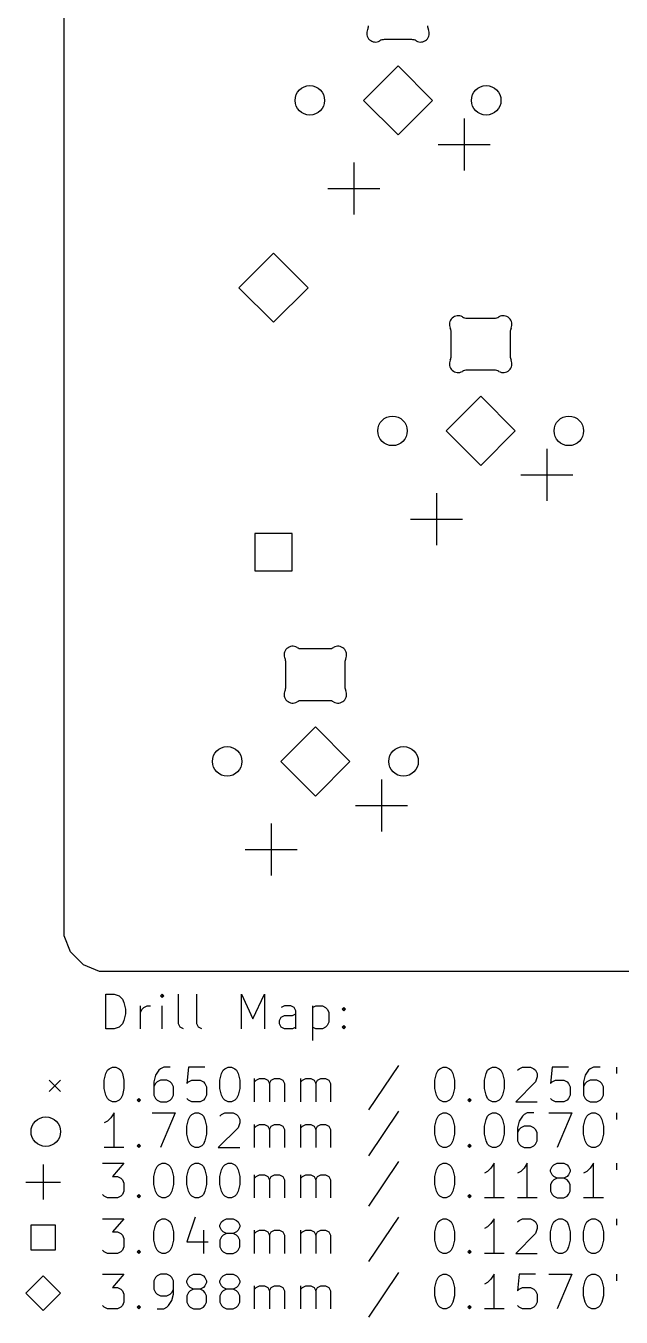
# Model space of a CAD drawing. Extents: x 44 to 356, y -203 to -54.
# Drawn here: x 43.8 to 78.1, y -202.3 to -127.9 of the extents above; entities that cross this region are included whole.
import ezdxf

# ---------------------------------------------------------------- set-up
doc = ezdxf.new("R2010")
doc.units = 0
doc.layers.add('BLACK', color=7, linetype='CONTINUOUS')

msp = doc.modelspace()

# ---------------------------------------------------------------- linework, layer by layer
at = {"layer": 'BLACK', "linetype": 'CONTINUOUS'}
for p, q in [((45.975, -180.303347), (45.975, -56.546653)), ((66.013202, -128.65), (64.424297, -128.65)), ((65.21875, -130.1561), (63.22485, -132.15)), ((67.21265, -132.15), (65.21875, -130.1561)), ((63.22485, -132.15), (65.21875, -134.1439)), ((65.21875, -134.1439), (67.21265, -132.15)), ((69.02875, -133.19), (69.02875, -136.19)), ((67.52875, -134.69), (70.52875, -134.69)), ((62.67875, -135.73), (62.67875, -138.73)), ((61.17875, -137.23), (64.17875, -137.23)), ((58.04325, -140.9511), (56.04935, -142.945)), ((60.03715, -142.945), (58.04325, -140.9511)), ((56.04935, -142.945), (58.04325, -144.9389)), ((58.04325, -144.9389), (60.03715, -142.945)), ((69.186798, -144.700001), (70.775702, -144.700001)), ((68.281251, -146.902843), (68.281251, -145.497159)), ((71.681249, -145.497159), (71.681249, -146.902843)), ((70.775702, -147.7), (69.186797, -147.7)), ((69.98125, -149.2061), (67.98735, -151.2)), ((71.97515, -151.2), (69.98125, -149.2061)), ((67.98735, -151.2), (69.98125, -153.1939)), ((69.98125, -153.1939), (71.97515, -151.2)), ((73.79125, -152.24), (73.79125, -155.24)), ((72.29125, -153.74), (75.29125, -153.74)), ((67.44125, -154.78), (67.44125, -157.78)), ((65.94125, -156.28), (68.94125, -156.28)), ((59.120891, -157.107359), (56.965609, -157.107359)), ((56.965609, -157.107359), (56.965609, -159.262641)), ((59.120891, -159.262641), (59.120891, -157.107359)), ((56.965609, -159.262641), (59.120891, -159.262641)), ((59.661798, -163.750001), (61.250702, -163.750001)), ((58.756251, -165.952843), (58.756251, -164.547159)), ((62.156249, -164.547159), (62.156249, -165.952843)), ((61.250702, -166.75), (59.661797, -166.75)), ((60.45625, -168.2561), (58.46235, -170.25)), ((62.45015, -170.25), (60.45625, -168.2561)), ((58.46235, -170.25), (60.45625, -172.2439)), ((60.45625, -172.2439), (62.45015, -170.25)), ((64.26625, -171.29), (64.26625, -174.29)), ((62.76625, -172.79), (65.76625, -172.79)), ((57.91625, -173.83), (57.91625, -176.83)), ((56.41625, -175.33), (59.41625, -175.33)), ((46.355602, -181.222202), (45.975, -180.303347)), ((47.102798, -181.969398), (46.355602, -181.222202)), ((48.021653, -182.35), (47.102798, -181.969398)), ((353.878347, -182.35), (48.021653, -182.35)), ((48.382768, -185.664838), (48.382768, -183.664838)), ((48.382768, -183.664838), (48.858958, -183.664838)), ((48.858958, -183.664838), (49.144673, -183.760076)), ((49.144673, -183.760076), (49.335149, -183.950552)), ((51.620863, -183.664838), (51.525625, -183.760076)), ((51.525625, -183.760076), (51.620863, -183.855314)), ((51.716101, -183.760076), (51.620863, -183.664838)), ((51.620863, -183.664838), (51.620863, -183.855314)), ((51.620863, -183.855314), (51.716101, -183.760076)), ((52.573244, -185.379123), (52.573244, -183.664838)), ((53.620863, -185.379123), (53.620863, -183.664838)), ((56.192292, -185.664838), (56.192292, -183.664838)), ((56.192292, -183.664838), (56.858959, -185.093409)), ((56.858959, -185.093409), (57.525625, -183.664838)), ((57.525625, -183.664838), (57.525625, -185.664838)), ((49.335149, -183.950552), (49.430387, -184.141028)), ((49.430387, -184.141028), (49.525625, -184.52198)), ((49.525625, -184.52198), (49.525625, -184.807695)), ((50.382768, -185.664838), (50.382768, -184.331504)), ((50.382768, -184.712457), (50.478006, -184.52198)), ((50.478006, -184.52198), (50.573244, -184.426742)), ((50.573244, -184.426742), (50.76372, -184.331504)), ((50.76372, -184.331504), (50.954197, -184.331504)), ((51.620863, -185.664838), (51.620863, -184.331504)), ((58.668482, -184.331504), (58.478006, -184.426742)), ((59.049435, -184.331504), (58.668482, -184.331504)), ((59.239911, -184.426742), (59.049435, -184.331504)), ((59.335149, -184.617219), (59.239911, -184.426742)), ((60.28753, -184.331504), (60.28753, -186.331504)), ((60.28753, -184.426742), (60.478006, -184.331504)), ((60.478006, -184.331504), (60.858959, -184.331504)), ((60.858959, -184.331504), (61.049435, -184.426742)), ((61.049435, -184.426742), (61.144673, -184.52198)), ((61.144673, -184.52198), (61.239911, -184.712457)), ((62.001816, -184.52198), (62.097054, -184.426742)), ((62.097054, -184.617219), (62.001816, -184.52198)), ((62.097054, -184.426742), (62.192292, -184.52198)), ((62.097054, -184.426742), (62.097054, -184.617219)), ((62.192292, -184.52198), (62.097054, -184.617219)), ((49.430387, -185.188647), (49.335149, -185.379123)), ((49.525625, -184.807695), (49.430387, -185.188647)), ((58.382768, -185.188647), (58.478006, -184.998171)), ((58.382768, -185.379123), (58.382768, -185.188647)), ((58.478006, -184.998171), (58.668482, -184.902933)), ((58.668482, -184.902933), (59.144673, -184.902933)), ((59.144673, -184.902933), (59.335149, -184.807695)), ((59.335149, -185.664838), (59.335149, -184.617219)), ((61.239911, -185.283885), (61.144673, -185.474361)), ((61.239911, -184.712457), (61.239911, -185.283885)), ((48.858958, -185.664838), (48.382768, -185.664838)), ((49.144673, -185.5696), (48.858958, -185.664838)), ((49.335149, -185.379123), (49.144673, -185.5696)), ((52.668482, -185.5696), (52.573244, -185.379123)), ((52.858958, -185.664838), (52.668482, -185.5696)), ((53.716101, -185.5696), (53.620863, -185.379123)), ((53.906577, -185.664838), (53.716101, -185.5696)), ((58.478006, -185.5696), (58.382768, -185.379123)), ((58.668482, -185.664838), (58.478006, -185.5696)), ((59.144673, -185.664838), (58.668482, -185.664838)), ((59.335149, -185.5696), (59.144673, -185.664838)), ((60.478006, -185.664838), (60.28753, -185.5696)), ((60.858959, -185.664838), (60.478006, -185.664838)), ((61.049435, -185.5696), (60.858959, -185.664838)), ((61.144673, -185.474361), (61.049435, -185.5696)), ((62.001816, -185.5696), (62.097054, -185.474361)), ((62.097054, -185.664838), (62.001816, -185.5696)), ((62.097054, -185.474361), (62.192292, -185.5696)), ((62.097054, -185.474361), (62.097054, -185.664838)), ((62.192292, -185.5696), (62.097054, -185.664838)), ((48.28753, -188.626742), (48.382768, -188.24579)), ((48.382768, -188.24579), (48.478006, -188.055314)), ((48.478006, -188.055314), (48.573244, -187.960076)), ((48.573244, -187.960076), (48.76372, -187.864838)), ((48.76372, -187.864838), (48.954197, -187.864838)), ((48.954197, -187.864838), (49.144673, -187.960076)), ((49.144673, -187.960076), (49.239911, -188.055314)), ((49.239911, -188.055314), (49.335149, -188.24579)), ((49.335149, -188.24579), (49.430387, -188.626742)), ((51.430387, -188.055314), (51.239911, -188.341028)), ((51.525625, -187.960076), (51.430387, -188.055314)), ((51.716101, -187.864838), (51.525625, -187.960076)), ((52.097054, -187.864838), (51.716101, -187.864838)), ((53.144673, -187.864838), (53.049435, -188.817219)), ((54.097054, -187.864838), (53.144673, -187.864838)), ((54.954197, -188.626742), (55.049435, -188.24579)), ((55.049435, -188.24579), (55.144673, -188.055314)), ((55.144673, -188.055314), (55.239911, -187.960076)), ((55.239911, -187.960076), (55.430387, -187.864838)), ((55.430387, -187.864838), (55.620864, -187.864838)), ((55.620864, -187.864838), (55.81134, -187.960076)), ((55.81134, -187.960076), (55.906578, -188.055314)), ((55.906578, -188.055314), (56.001816, -188.24579)), ((56.001816, -188.24579), (56.097054, -188.626742)), ((65.239912, -187.7696), (63.525627, -190.341028)), ((67.335151, -188.626742), (67.430389, -188.24579)), ((67.430389, -188.24579), (67.525627, -188.055314)), ((67.525627, -188.055314), (67.620865, -187.960076)), ((67.620865, -187.960076), (67.811341, -187.864838)), ((67.811341, -187.864838), (68.001818, -187.864838)), ((68.001818, -187.864838), (68.192294, -187.960076)), ((68.192294, -187.960076), (68.287532, -188.055314)), ((68.287532, -188.055314), (68.38277, -188.24579)), ((68.38277, -188.24579), (68.478008, -188.626742)), ((70.192294, -188.626742), (70.287532, -188.24579)), ((70.287532, -188.24579), (70.38277, -188.055314)), ((70.38277, -188.055314), (70.478008, -187.960076)), ((70.478008, -187.960076), (70.668484, -187.864838)), ((70.668484, -187.864838), (70.858961, -187.864838)), ((70.858961, -187.864838), (71.049437, -187.960076)), ((71.049437, -187.960076), (71.144675, -188.055314)), ((71.144675, -188.055314), (71.239913, -188.24579)), ((71.239913, -188.24579), (71.335151, -188.626742)), ((72.097056, -188.055314), (72.192294, -187.960076)), ((72.192294, -187.960076), (72.38277, -187.864838)), ((72.38277, -187.864838), (72.858961, -187.864838)), ((72.858961, -187.864838), (73.049437, -187.960076)), ((73.049437, -187.960076), (73.144675, -188.055314)), ((73.144675, -188.055314), (73.239913, -188.24579)), ((73.239913, -188.24579), (73.239913, -188.436266)), ((74.097056, -187.864838), (74.001818, -188.817219)), ((75.049437, -187.864838), (74.097056, -187.864838)), ((76.192294, -188.055314), (76.001818, -188.341028)), ((76.287532, -187.960076), (76.192294, -188.055314)), ((76.478008, -187.864838), (76.287532, -187.960076)), ((76.858961, -187.864838), (76.478008, -187.864838)), ((77.811342, -187.864838), (77.811342, -188.24579)), ((45.125, -188.625), (45.775, -189.275)), ((45.775, -188.625), (45.125, -189.275)), ((48.28753, -189.102933), (48.28753, -188.626742)), ((49.430387, -188.626742), (49.430387, -189.102933)), ((51.239911, -188.341028), (51.144673, -188.72198)), ((51.144673, -188.72198), (51.144673, -189.483885)), ((51.239911, -188.817219), (51.144673, -189.007695)), ((51.335149, -188.72198), (51.239911, -188.817219)), ((51.525625, -188.626742), (51.335149, -188.72198)), ((51.906578, -188.626742), (51.525625, -188.626742)), ((52.097054, -188.72198), (51.906578, -188.626742)), ((52.192292, -188.817219), (52.097054, -188.72198)), ((52.28753, -189.007695), (52.192292, -188.817219)), ((52.28753, -189.483885), (52.28753, -189.007695)), ((53.049435, -188.817219), (53.144673, -188.72198)), ((53.144673, -188.72198), (53.335149, -188.626742)), ((53.335149, -188.626742), (53.81134, -188.626742)), ((53.81134, -188.626742), (54.001816, -188.72198)), ((54.001816, -188.72198), (54.097054, -188.817219)), ((54.097054, -188.817219), (54.192292, -189.007695)), ((54.192292, -189.007695), (54.192292, -189.483885)), ((54.954197, -189.102933), (54.954197, -188.626742)), ((56.097054, -188.626742), (56.097054, -189.102933)), ((56.954197, -189.864838), (56.954197, -188.531504)), ((56.954197, -188.72198), (57.049435, -188.626742)), ((57.049435, -188.626742), (57.239911, -188.531504)), ((57.239911, -188.531504), (57.525626, -188.531504)), ((57.525626, -188.531504), (57.716102, -188.626742)), ((57.716102, -188.626742), (57.81134, -188.817219)), ((57.81134, -188.817219), (57.906578, -188.626742)), ((57.81134, -188.817219), (57.81134, -189.864838)), ((57.906578, -188.626742), (58.097054, -188.531504)), ((58.097054, -188.531504), (58.382768, -188.531504)), ((58.382768, -188.531504), (58.573245, -188.626742)), ((58.573245, -188.626742), (58.668483, -188.817219)), ((58.668483, -188.817219), (58.668483, -189.864838)), ((59.620864, -189.864838), (59.620864, -188.531504)), ((59.620864, -188.72198), (59.716102, -188.626742)), ((59.716102, -188.626742), (59.906578, -188.531504)), ((59.906578, -188.531504), (60.192293, -188.531504)), ((60.192293, -188.531504), (60.382769, -188.626742)), ((60.382769, -188.626742), (60.478007, -188.817219)), ((60.478007, -188.817219), (60.573245, -188.626742)), ((60.478007, -188.817219), (60.478007, -189.864838)), ((60.573245, -188.626742), (60.763721, -188.531504)), ((60.763721, -188.531504), (61.049435, -188.531504)), ((61.049435, -188.531504), (61.239912, -188.626742)), ((61.239912, -188.626742), (61.33515, -188.817219)), ((61.33515, -188.817219), (61.33515, -189.864838)), ((67.335151, -189.102933), (67.335151, -188.626742)), ((68.478008, -188.626742), (68.478008, -189.102933)), ((70.192294, -189.102933), (70.192294, -188.626742)), ((71.335151, -188.626742), (71.335151, -189.102933)), ((73.144675, -188.72198), (72.001818, -189.864838)), ((73.239913, -188.436266), (73.144675, -188.72198)), ((74.001818, -188.817219), (74.097056, -188.72198)), ((74.097056, -188.72198), (74.287532, -188.626742)), ((74.287532, -188.626742), (74.763723, -188.626742)), ((74.763723, -188.626742), (74.954199, -188.72198)), ((74.954199, -188.72198), (75.049437, -188.817219)), ((75.049437, -188.817219), (75.144675, -189.007695)), ((75.144675, -189.007695), (75.144675, -189.483885)), ((76.001818, -188.341028), (75.90658, -188.72198)), ((75.90658, -188.72198), (75.90658, -189.483885)), ((76.001818, -188.817219), (75.90658, -189.007695)), ((76.097056, -188.72198), (76.001818, -188.817219)), ((76.287532, -188.626742), (76.097056, -188.72198)), ((76.668485, -188.626742), (76.287532, -188.626742)), ((76.858961, -188.72198), (76.668485, -188.626742)), ((76.954199, -188.817219), (76.858961, -188.72198)), ((77.049437, -189.007695), (76.954199, -188.817219)), ((77.049437, -189.483885), (77.049437, -189.007695)), ((48.382768, -189.483885), (48.28753, -189.102933)), ((48.478006, -189.674361), (48.382768, -189.483885)), ((48.573244, -189.7696), (48.478006, -189.674361)), ((48.76372, -189.864838), (48.573244, -189.7696)), ((49.144673, -189.7696), (48.954197, -189.864838)), ((49.239911, -189.674361), (49.144673, -189.7696)), ((49.335149, -189.483885), (49.239911, -189.674361)), ((49.430387, -189.102933), (49.335149, -189.483885)), ((50.192292, -189.7696), (50.28753, -189.674361)), ((50.28753, -189.864838), (50.192292, -189.7696)), ((50.28753, -189.674361), (50.382768, -189.7696)), ((50.28753, -189.674361), (50.28753, -189.864838)), ((50.382768, -189.7696), (50.28753, -189.864838)), ((51.144673, -189.483885), (51.239911, -189.674361)), ((51.239911, -189.674361), (51.335149, -189.7696)), ((51.335149, -189.7696), (51.525625, -189.864838)), ((51.906578, -189.864838), (52.097054, -189.7696)), ((52.097054, -189.7696), (52.192292, -189.674361)), ((52.192292, -189.674361), (52.28753, -189.483885)), ((53.144673, -189.7696), (53.049435, -189.674361)), ((53.335149, -189.864838), (53.144673, -189.7696)), ((54.001816, -189.7696), (53.81134, -189.864838)), ((54.097054, -189.674361), (54.001816, -189.7696)), ((54.192292, -189.483885), (54.097054, -189.674361)), ((55.049435, -189.483885), (54.954197, -189.102933)), ((55.144673, -189.674361), (55.049435, -189.483885)), ((55.239911, -189.7696), (55.144673, -189.674361)), ((55.430387, -189.864838), (55.239911, -189.7696)), ((55.81134, -189.7696), (55.620864, -189.864838)), ((55.906578, -189.674361), (55.81134, -189.7696)), ((56.001816, -189.483885), (55.906578, -189.674361)), ((56.097054, -189.102933), (56.001816, -189.483885)), ((67.430389, -189.483885), (67.335151, -189.102933)), ((67.525627, -189.674361), (67.430389, -189.483885)), ((67.620865, -189.7696), (67.525627, -189.674361)), ((67.811341, -189.864838), (67.620865, -189.7696)), ((68.192294, -189.7696), (68.001818, -189.864838)), ((68.287532, -189.674361), (68.192294, -189.7696)), ((68.38277, -189.483885), (68.287532, -189.674361)), ((68.478008, -189.102933), (68.38277, -189.483885)), ((69.239913, -189.7696), (69.335151, -189.674361)), ((69.335151, -189.864838), (69.239913, -189.7696)), ((69.335151, -189.674361), (69.430389, -189.7696)), ((69.335151, -189.674361), (69.335151, -189.864838)), ((69.430389, -189.7696), (69.335151, -189.864838)), ((70.287532, -189.483885), (70.192294, -189.102933)), ((70.38277, -189.674361), (70.287532, -189.483885)), ((70.478008, -189.7696), (70.38277, -189.674361)), ((70.668484, -189.864838), (70.478008, -189.7696)), ((71.049437, -189.7696), (70.858961, -189.864838)), ((71.144675, -189.674361), (71.049437, -189.7696)), ((71.239913, -189.483885), (71.144675, -189.674361)), ((71.335151, -189.102933), (71.239913, -189.483885)), ((74.097056, -189.7696), (74.001818, -189.674361)), ((74.287532, -189.864838), (74.097056, -189.7696)), ((74.954199, -189.7696), (74.763723, -189.864838)), ((75.049437, -189.674361), (74.954199, -189.7696)), ((75.144675, -189.483885), (75.049437, -189.674361)), ((75.90658, -189.483885), (76.001818, -189.674361)), ((76.001818, -189.674361), (76.097056, -189.7696)), ((76.097056, -189.7696), (76.287532, -189.864838)), ((76.668485, -189.864838), (76.858961, -189.7696)), ((76.858961, -189.7696), (76.954199, -189.674361)), ((76.954199, -189.674361), (77.049437, -189.483885)), ((48.858958, -190.504838), (48.668482, -190.790552)), ((48.954197, -189.864838), (48.76372, -189.864838)), ((48.858958, -192.504838), (48.858958, -190.504838)), ((51.049435, -190.504838), (52.382768, -190.504838)), ((51.525625, -189.864838), (51.906578, -189.864838)), ((52.382768, -190.504838), (51.525625, -192.504838)), ((53.81134, -189.864838), (53.335149, -189.864838)), ((53.335149, -190.600076), (53.525625, -190.504838)), ((53.525625, -190.504838), (53.716102, -190.504838)), ((53.716102, -190.504838), (53.906578, -190.600076)), ((55.049435, -190.600076), (55.239911, -190.504838)), ((55.239911, -190.504838), (55.716102, -190.504838)), ((55.620864, -189.864838), (55.430387, -189.864838)), ((55.716102, -190.504838), (55.906578, -190.600076)), ((65.239912, -190.4096), (63.525627, -192.981028)), ((67.620865, -190.600076), (67.811341, -190.504838)), ((68.001818, -189.864838), (67.811341, -189.864838)), ((67.811341, -190.504838), (68.001818, -190.504838)), ((68.001818, -190.504838), (68.192294, -190.600076)), ((70.478008, -190.600076), (70.668484, -190.504838)), ((70.858961, -189.864838), (70.668484, -189.864838)), ((70.668484, -190.504838), (70.858961, -190.504838)), ((70.858961, -190.504838), (71.049437, -190.600076)), ((72.001818, -189.864838), (73.239913, -189.864838)), ((72.668484, -190.504838), (72.478008, -190.600076)), ((73.049437, -190.504838), (72.668484, -190.504838)), ((73.90658, -190.504838), (75.239913, -190.504838)), ((74.763723, -189.864838), (74.287532, -189.864838)), ((75.239913, -190.504838), (74.38277, -192.504838)), ((76.192294, -190.600076), (76.38277, -190.504838)), ((76.287532, -189.864838), (76.668485, -189.864838)), ((76.38277, -190.504838), (76.573247, -190.504838)), ((76.573247, -190.504838), (76.763723, -190.600076)), ((77.811342, -190.504838), (77.811342, -190.88579)), ((48.478006, -190.981028), (48.28753, -191.076266)), ((48.668482, -190.790552), (48.478006, -190.981028)), ((53.049435, -191.266742), (53.144673, -190.88579)), ((53.049435, -191.742933), (53.049435, -191.266742)), ((53.144673, -190.88579), (53.239911, -190.695314)), ((53.239911, -190.695314), (53.335149, -190.600076)), ((53.906578, -190.600076), (54.001816, -190.695314)), ((54.001816, -190.695314), (54.097054, -190.88579)), ((54.097054, -190.88579), (54.192292, -191.266742)), ((54.192292, -191.266742), (54.192292, -191.742933)), ((54.954197, -190.695314), (55.049435, -190.600076)), ((55.906578, -190.600076), (56.001816, -190.695314)), ((56.001816, -190.695314), (56.097054, -190.88579)), ((56.097054, -191.076266), (56.001816, -191.36198)), ((56.097054, -190.88579), (56.097054, -191.076266)), ((56.954197, -192.504838), (56.954197, -191.171504)), ((56.954197, -191.36198), (57.049435, -191.266742)), ((57.049435, -191.266742), (57.239911, -191.171504)), ((57.239911, -191.171504), (57.525626, -191.171504)), ((57.525626, -191.171504), (57.716102, -191.266742)), ((57.716102, -191.266742), (57.81134, -191.457219)), ((57.81134, -191.457219), (57.906578, -191.266742)), ((57.906578, -191.266742), (58.097054, -191.171504)), ((58.097054, -191.171504), (58.382768, -191.171504)), ((58.382768, -191.171504), (58.573245, -191.266742)), ((58.573245, -191.266742), (58.668483, -191.457219)), ((59.620864, -192.504838), (59.620864, -191.171504)), ((59.620864, -191.36198), (59.716102, -191.266742)), ((59.716102, -191.266742), (59.906578, -191.171504)), ((59.906578, -191.171504), (60.192293, -191.171504)), ((60.192293, -191.171504), (60.382769, -191.266742)), ((60.382769, -191.266742), (60.478007, -191.457219)), ((60.478007, -191.457219), (60.573245, -191.266742)), ((60.573245, -191.266742), (60.763721, -191.171504)), ((60.763721, -191.171504), (61.049435, -191.171504)), ((61.049435, -191.171504), (61.239912, -191.266742)), ((61.239912, -191.266742), (61.33515, -191.457219)), ((67.335151, -191.266742), (67.430389, -190.88579)), ((67.335151, -191.742933), (67.335151, -191.266742)), ((67.430389, -190.88579), (67.525627, -190.695314)), ((67.525627, -190.695314), (67.620865, -190.600076)), ((68.192294, -190.600076), (68.287532, -190.695314)), ((68.287532, -190.695314), (68.38277, -190.88579)), ((68.38277, -190.88579), (68.478008, -191.266742)), ((68.478008, -191.266742), (68.478008, -191.742933)), ((70.192294, -191.266742), (70.287532, -190.88579)), ((70.192294, -191.742933), (70.192294, -191.266742)), ((70.287532, -190.88579), (70.38277, -190.695314)), ((70.38277, -190.695314), (70.478008, -190.600076)), ((71.049437, -190.600076), (71.144675, -190.695314)), ((71.144675, -190.695314), (71.239913, -190.88579)), ((71.239913, -190.88579), (71.335151, -191.266742)), ((71.335151, -191.266742), (71.335151, -191.742933)), ((72.192294, -190.981028), (72.097056, -191.36198)), ((72.38277, -190.695314), (72.192294, -190.981028)), ((72.478008, -191.266742), (72.287532, -191.36198)), ((72.478008, -190.600076), (72.38277, -190.695314)), ((72.858961, -191.266742), (72.478008, -191.266742)), ((73.049437, -191.36198), (72.858961, -191.266742)), ((75.90658, -191.266742), (76.001818, -190.88579)), ((75.90658, -191.742933), (75.90658, -191.266742)), ((76.001818, -190.88579), (76.097056, -190.695314)), ((76.097056, -190.695314), (76.192294, -190.600076)), ((76.763723, -190.600076), (76.858961, -190.695314)), ((76.858961, -190.695314), (76.954199, -190.88579)), ((76.954199, -190.88579), (77.049437, -191.266742)), ((77.049437, -191.266742), (77.049437, -191.742933)), ((53.144673, -192.123885), (53.049435, -191.742933)), ((54.192292, -191.742933), (54.097054, -192.123885)), ((56.001816, -191.36198), (54.858959, -192.504838)), ((57.81134, -191.457219), (57.81134, -192.504838)), ((58.668483, -191.457219), (58.668483, -192.504838)), ((60.478007, -191.457219), (60.478007, -192.504838)), ((61.33515, -191.457219), (61.33515, -192.504838)), ((67.430389, -192.123885), (67.335151, -191.742933)), ((68.478008, -191.742933), (68.38277, -192.123885)), ((70.287532, -192.123885), (70.192294, -191.742933)), ((71.335151, -191.742933), (71.239913, -192.123885)), ((72.097056, -191.36198), (72.097056, -192.123885)), ((72.192294, -191.457219), (72.097056, -191.647695)), ((72.287532, -191.36198), (72.192294, -191.457219)), ((73.144675, -191.457219), (73.049437, -191.36198)), ((73.239913, -191.647695), (73.144675, -191.457219)), ((73.239913, -192.123885), (73.239913, -191.647695)), ((76.001818, -192.123885), (75.90658, -191.742933)), ((77.049437, -191.742933), (76.954199, -192.123885)), ((49.430387, -192.504838), (48.28753, -192.504838)), ((50.192292, -192.4096), (50.28753, -192.314361)), ((50.28753, -192.504838), (50.192292, -192.4096)), ((50.28753, -192.314361), (50.382768, -192.4096)), ((50.28753, -192.314361), (50.28753, -192.504838)), ((50.382768, -192.4096), (50.28753, -192.504838)), ((53.239911, -192.314361), (53.144673, -192.123885)), ((53.335149, -192.4096), (53.239911, -192.314361)), ((53.525625, -192.504838), (53.335149, -192.4096)), ((53.716102, -192.504838), (53.525625, -192.504838)), ((53.906578, -192.4096), (53.716102, -192.504838)), ((54.001816, -192.314361), (53.906578, -192.4096)), ((54.097054, -192.123885), (54.001816, -192.314361)), ((54.858959, -192.504838), (56.097054, -192.504838)), ((67.525627, -192.314361), (67.430389, -192.123885)), ((67.620865, -192.4096), (67.525627, -192.314361)), ((67.811341, -192.504838), (67.620865, -192.4096)), ((68.001818, -192.504838), (67.811341, -192.504838)), ((68.192294, -192.4096), (68.001818, -192.504838)), ((68.287532, -192.314361), (68.192294, -192.4096)), ((68.38277, -192.123885), (68.287532, -192.314361)), ((69.239913, -192.4096), (69.335151, -192.314361)), ((69.335151, -192.504838), (69.239913, -192.4096)), ((69.335151, -192.314361), (69.430389, -192.4096)), ((69.335151, -192.314361), (69.335151, -192.504838)), ((69.430389, -192.4096), (69.335151, -192.504838)), ((70.38277, -192.314361), (70.287532, -192.123885)), ((70.478008, -192.4096), (70.38277, -192.314361)), ((70.668484, -192.504838), (70.478008, -192.4096)), ((70.858961, -192.504838), (70.668484, -192.504838)), ((71.049437, -192.4096), (70.858961, -192.504838)), ((71.144675, -192.314361), (71.049437, -192.4096)), ((71.239913, -192.123885), (71.144675, -192.314361)), ((72.097056, -192.123885), (72.192294, -192.314361)), ((72.192294, -192.314361), (72.287532, -192.4096)), ((72.287532, -192.4096), (72.478008, -192.504838)), ((72.478008, -192.504838), (72.858961, -192.504838)), ((72.858961, -192.504838), (73.049437, -192.4096)), ((73.049437, -192.4096), (73.144675, -192.314361)), ((73.144675, -192.314361), (73.239913, -192.123885)), ((76.097056, -192.314361), (76.001818, -192.123885)), ((76.192294, -192.4096), (76.097056, -192.314361)), ((76.38277, -192.504838), (76.192294, -192.4096)), ((76.573247, -192.504838), (76.38277, -192.504838)), ((76.763723, -192.4096), (76.573247, -192.504838)), ((76.858961, -192.314361), (76.763723, -192.4096)), ((76.954199, -192.123885), (76.858961, -192.314361)), ((44.775, -193.4918), (44.775, -195.4918)), ((48.192292, -193.406638), (49.430387, -193.406638)), ((49.430387, -193.406638), (48.76372, -194.168542)), ((51.335149, -193.597114), (51.430387, -193.501876)), ((51.430387, -193.501876), (51.620863, -193.406638)), ((51.620863, -193.406638), (51.81134, -193.406638)), ((51.81134, -193.406638), (52.001816, -193.501876)), ((52.001816, -193.501876), (52.097054, -193.597114)), ((53.239911, -193.597114), (53.335149, -193.501876)), ((53.335149, -193.501876), (53.525625, -193.406638)), ((53.525625, -193.406638), (53.716102, -193.406638)), ((53.716102, -193.406638), (53.906578, -193.501876)), ((53.906578, -193.501876), (54.001816, -193.597114)), ((55.144673, -193.597114), (55.239911, -193.501876)), ((55.239911, -193.501876), (55.430387, -193.406638)), ((55.430387, -193.406638), (55.620864, -193.406638)), ((55.620864, -193.406638), (55.81134, -193.501876)), ((55.81134, -193.501876), (55.906578, -193.597114)), ((65.239912, -193.3114), (63.525627, -195.882828)), ((67.525627, -193.597114), (67.620865, -193.501876)), ((67.620865, -193.501876), (67.811341, -193.406638)), ((67.811341, -193.406638), (68.001818, -193.406638)), ((68.001818, -193.406638), (68.192294, -193.501876)), ((68.192294, -193.501876), (68.287532, -193.597114)), ((70.763722, -193.406638), (70.573246, -193.692352)), ((70.763722, -195.406638), (70.763722, -193.406638)), ((72.668484, -193.406638), (72.478008, -193.692352)), ((72.668484, -195.406638), (72.668484, -193.406638)), ((74.097056, -193.597114), (74.192294, -193.501876)), ((74.192294, -193.501876), (74.38277, -193.406638)), ((74.38277, -193.406638), (74.763723, -193.406638)), ((74.763723, -193.406638), (74.954199, -193.501876)), ((74.954199, -193.501876), (75.049437, -193.597114)), ((76.478008, -193.406638), (76.287532, -193.692352)), ((76.478008, -195.406638), (76.478008, -193.406638)), ((77.811342, -193.406638), (77.811342, -193.78759)), ((48.76372, -194.168542), (49.049435, -194.168542)), ((49.049435, -194.168542), (49.239911, -194.26378)), ((51.144673, -194.168542), (51.239911, -193.78759)), ((51.144673, -194.644733), (51.144673, -194.168542)), ((51.239911, -193.78759), (51.335149, -193.597114)), ((52.097054, -193.597114), (52.192292, -193.78759)), ((52.192292, -193.78759), (52.28753, -194.168542)), ((52.28753, -194.168542), (52.28753, -194.644733)), ((53.049435, -194.168542), (53.144673, -193.78759)), ((53.049435, -194.644733), (53.049435, -194.168542)), ((53.144673, -193.78759), (53.239911, -193.597114)), ((54.001816, -193.597114), (54.097054, -193.78759)), ((54.097054, -193.78759), (54.192292, -194.168542)), ((54.192292, -194.168542), (54.192292, -194.644733)), ((54.954197, -194.168542), (55.049435, -193.78759)), ((54.954197, -194.644733), (54.954197, -194.168542)), ((55.049435, -193.78759), (55.144673, -193.597114)), ((55.906578, -193.597114), (56.001816, -193.78759)), ((56.001816, -193.78759), (56.097054, -194.168542)), ((56.097054, -194.168542), (56.097054, -194.644733)), ((56.954197, -195.406638), (56.954197, -194.073304)), ((56.954197, -194.26378), (57.049435, -194.168542)), ((57.049435, -194.168542), (57.239911, -194.073304)), ((57.239911, -194.073304), (57.525626, -194.073304)), ((57.525626, -194.073304), (57.716102, -194.168542)), ((57.716102, -194.168542), (57.81134, -194.359019)), ((57.81134, -194.359019), (57.906578, -194.168542)), ((57.906578, -194.168542), (58.097054, -194.073304)), ((58.097054, -194.073304), (58.382768, -194.073304)), ((58.382768, -194.073304), (58.573245, -194.168542)), ((58.573245, -194.168542), (58.668483, -194.359019)), ((59.620864, -195.406638), (59.620864, -194.073304)), ((59.620864, -194.26378), (59.716102, -194.168542)), ((59.716102, -194.168542), (59.906578, -194.073304)), ((59.906578, -194.073304), (60.192293, -194.073304)), ((60.192293, -194.073304), (60.382769, -194.168542)), ((60.382769, -194.168542), (60.478007, -194.359019)), ((60.478007, -194.359019), (60.573245, -194.168542)), ((60.573245, -194.168542), (60.763721, -194.073304)), ((60.763721, -194.073304), (61.049435, -194.073304)), ((61.049435, -194.073304), (61.239912, -194.168542)), ((61.239912, -194.168542), (61.33515, -194.359019)), ((67.335151, -194.168542), (67.430389, -193.78759)), ((67.335151, -194.644733), (67.335151, -194.168542)), ((67.430389, -193.78759), (67.525627, -193.597114)), ((68.287532, -193.597114), (68.38277, -193.78759)), ((68.38277, -193.78759), (68.478008, -194.168542)), ((68.478008, -194.168542), (68.478008, -194.644733)), ((70.38277, -193.882828), (70.192294, -193.978066)), ((70.573246, -193.692352), (70.38277, -193.882828)), ((72.287532, -193.882828), (72.097056, -193.978066)), ((72.478008, -193.692352), (72.287532, -193.882828)), ((74.001818, -193.78759), (74.097056, -193.597114)), ((74.001818, -193.882828), (74.001818, -193.78759)), ((74.097056, -194.073304), (74.001818, -193.882828)), ((74.192294, -194.168542), (74.097056, -194.073304)), ((74.38277, -194.26378), (74.192294, -194.168542)), ((74.954199, -194.168542), (74.763723, -194.26378)), ((75.049437, -194.073304), (74.954199, -194.168542)), ((75.049437, -193.597114), (75.144675, -193.78759)), ((75.144675, -193.882828), (75.049437, -194.073304)), ((75.144675, -193.78759), (75.144675, -193.882828)), ((76.097056, -193.882828), (75.90658, -193.978066)), ((76.287532, -193.692352), (76.097056, -193.882828)), ((43.775, -194.4918), (45.775, -194.4918)), ((49.239911, -194.26378), (49.335149, -194.359019)), ((49.335149, -194.359019), (49.430387, -194.549495)), ((49.430387, -194.549495), (49.430387, -195.025685)), ((51.239911, -195.025685), (51.144673, -194.644733)), ((52.28753, -194.644733), (52.192292, -195.025685)), ((53.144673, -195.025685), (53.049435, -194.644733)), ((54.192292, -194.644733), (54.097054, -195.025685)), ((55.049435, -195.025685), (54.954197, -194.644733)), ((56.097054, -194.644733), (56.001816, -195.025685)), ((57.81134, -194.359019), (57.81134, -195.406638)), ((58.668483, -194.359019), (58.668483, -195.406638)), ((60.478007, -194.359019), (60.478007, -195.406638)), ((61.33515, -194.359019), (61.33515, -195.406638)), ((67.430389, -195.025685), (67.335151, -194.644733)), ((68.478008, -194.644733), (68.38277, -195.025685)), ((74.097056, -194.454257), (74.001818, -194.644733)), ((74.001818, -194.644733), (74.001818, -195.025685)), ((74.192294, -194.359019), (74.097056, -194.454257)), ((74.38277, -194.26378), (74.192294, -194.359019)), ((74.763723, -194.26378), (74.38277, -194.26378)), ((74.954199, -194.359019), (74.763723, -194.26378)), ((75.049437, -194.454257), (74.954199, -194.359019)), ((75.144675, -194.644733), (75.049437, -194.454257)), ((75.144675, -195.025685), (75.144675, -194.644733)), ((48.28753, -195.3114), (48.192292, -195.216161)), ((48.478006, -195.406638), (48.28753, -195.3114)), ((49.049435, -195.406638), (48.478006, -195.406638)), ((49.239911, -195.3114), (49.049435, -195.406638)), ((49.335149, -195.216161), (49.239911, -195.3114)), ((49.430387, -195.025685), (49.335149, -195.216161)), ((50.192292, -195.3114), (50.28753, -195.216161)), ((50.28753, -195.406638), (50.192292, -195.3114)), ((50.28753, -195.216161), (50.382768, -195.3114)), ((50.28753, -195.216161), (50.28753, -195.406638)), ((50.382768, -195.3114), (50.28753, -195.406638)), ((51.335149, -195.216161), (51.239911, -195.025685)), ((51.430387, -195.3114), (51.335149, -195.216161)), ((51.620863, -195.406638), (51.430387, -195.3114)), ((51.81134, -195.406638), (51.620863, -195.406638)), ((52.001816, -195.3114), (51.81134, -195.406638)), ((52.097054, -195.216161), (52.001816, -195.3114)), ((52.192292, -195.025685), (52.097054, -195.216161)), ((53.239911, -195.216161), (53.144673, -195.025685)), ((53.335149, -195.3114), (53.239911, -195.216161)), ((53.525625, -195.406638), (53.335149, -195.3114)), ((53.716102, -195.406638), (53.525625, -195.406638)), ((53.906578, -195.3114), (53.716102, -195.406638)), ((54.001816, -195.216161), (53.906578, -195.3114)), ((54.097054, -195.025685), (54.001816, -195.216161)), ((55.144673, -195.216161), (55.049435, -195.025685)), ((55.239911, -195.3114), (55.144673, -195.216161)), ((55.430387, -195.406638), (55.239911, -195.3114)), ((55.620864, -195.406638), (55.430387, -195.406638)), ((55.81134, -195.3114), (55.620864, -195.406638)), ((55.906578, -195.216161), (55.81134, -195.3114)), ((56.001816, -195.025685), (55.906578, -195.216161)), ((67.525627, -195.216161), (67.430389, -195.025685)), ((67.620865, -195.3114), (67.525627, -195.216161)), ((67.811341, -195.406638), (67.620865, -195.3114)), ((68.001818, -195.406638), (67.811341, -195.406638)), ((68.192294, -195.3114), (68.001818, -195.406638)), ((68.287532, -195.216161), (68.192294, -195.3114)), ((68.38277, -195.025685), (68.287532, -195.216161)), ((69.239913, -195.3114), (69.335151, -195.216161)), ((69.335151, -195.406638), (69.239913, -195.3114)), ((69.335151, -195.216161), (69.430389, -195.3114)), ((69.335151, -195.216161), (69.335151, -195.406638)), ((69.430389, -195.3114), (69.335151, -195.406638)), ((71.335151, -195.406638), (70.192294, -195.406638)), ((73.239913, -195.406638), (72.097056, -195.406638)), ((74.001818, -195.025685), (74.097056, -195.216161)), ((74.097056, -195.216161), (74.192294, -195.3114)), ((74.192294, -195.3114), (74.38277, -195.406638)), ((74.38277, -195.406638), (74.763723, -195.406638)), ((74.763723, -195.406638), (74.954199, -195.3114)), ((74.954199, -195.3114), (75.049437, -195.216161)), ((75.049437, -195.216161), (75.144675, -195.025685)), ((77.049437, -195.406638), (75.90658, -195.406638)), ((45.482114, -196.984686), (44.067886, -196.984686)), ((44.067886, -196.984686), (44.067886, -198.398914)), ((45.482114, -198.398914), (45.482114, -196.984686)), ((48.192292, -196.606638), (49.430387, -196.606638)), ((49.430387, -196.606638), (48.76372, -197.368542)), ((51.144673, -197.368542), (51.239911, -196.98759)), ((51.239911, -196.98759), (51.335149, -196.797114)), ((51.335149, -196.797114), (51.430387, -196.701876)), ((51.430387, -196.701876), (51.620863, -196.606638)), ((51.620863, -196.606638), (51.81134, -196.606638)), ((51.81134, -196.606638), (52.001816, -196.701876)), ((52.001816, -196.701876), (52.097054, -196.797114)), ((52.097054, -196.797114), (52.192292, -196.98759)), ((52.192292, -196.98759), (52.28753, -197.368542)), ((53.525625, -196.5114), (53.049435, -197.939971)), ((54.954197, -196.98759), (55.049435, -196.797114)), ((54.954197, -197.082828), (54.954197, -196.98759)), ((55.049435, -197.273304), (54.954197, -197.082828)), ((55.049435, -196.797114), (55.144673, -196.701876)), ((55.144673, -196.701876), (55.335149, -196.606638)), ((55.335149, -196.606638), (55.716102, -196.606638)), ((55.716102, -196.606638), (55.906578, -196.701876)), ((55.906578, -196.701876), (56.001816, -196.797114)), ((56.001816, -196.797114), (56.097054, -196.98759)), ((56.097054, -197.082828), (56.001816, -197.273304)), ((56.097054, -196.98759), (56.097054, -197.082828)), ((65.239912, -196.5114), (63.525627, -199.082828)), ((67.335151, -197.368542), (67.430389, -196.98759)), ((67.430389, -196.98759), (67.525627, -196.797114)), ((67.525627, -196.797114), (67.620865, -196.701876)), ((67.620865, -196.701876), (67.811341, -196.606638)), ((67.811341, -196.606638), (68.001818, -196.606638)), ((68.001818, -196.606638), (68.192294, -196.701876)), ((68.192294, -196.701876), (68.287532, -196.797114)), ((68.287532, -196.797114), (68.38277, -196.98759)), ((68.38277, -196.98759), (68.478008, -197.368542)), ((70.38277, -197.082828), (70.192294, -197.178066)), ((70.573246, -196.892352), (70.38277, -197.082828)), ((70.763722, -196.606638), (70.573246, -196.892352)), ((70.763722, -198.606638), (70.763722, -196.606638)), ((72.097056, -196.797114), (72.192294, -196.701876)), ((72.192294, -196.701876), (72.38277, -196.606638)), ((72.38277, -196.606638), (72.858961, -196.606638)), ((72.858961, -196.606638), (73.049437, -196.701876)), ((73.049437, -196.701876), (73.144675, -196.797114)), ((73.144675, -196.797114), (73.239913, -196.98759)), ((73.239913, -197.178066), (73.144675, -197.46378)), ((73.239913, -196.98759), (73.239913, -197.178066)), ((74.001818, -197.368542), (74.097056, -196.98759)), ((74.097056, -196.98759), (74.192294, -196.797114)), ((74.192294, -196.797114), (74.287532, -196.701876)), ((74.287532, -196.701876), (74.478008, -196.606638)), ((74.478008, -196.606638), (74.668485, -196.606638)), ((74.668485, -196.606638), (74.858961, -196.701876)), ((74.858961, -196.701876), (74.954199, -196.797114)), ((74.954199, -196.797114), (75.049437, -196.98759)), ((75.049437, -196.98759), (75.144675, -197.368542)), ((75.90658, -197.368542), (76.001818, -196.98759)), ((76.001818, -196.98759), (76.097056, -196.797114)), ((76.097056, -196.797114), (76.192294, -196.701876)), ((76.192294, -196.701876), (76.38277, -196.606638)), ((76.38277, -196.606638), (76.573247, -196.606638)), ((76.573247, -196.606638), (76.763723, -196.701876)), ((76.763723, -196.701876), (76.858961, -196.797114)), ((76.858961, -196.797114), (76.954199, -196.98759)), ((76.954199, -196.98759), (77.049437, -197.368542)), ((77.811342, -196.606638), (77.811342, -196.98759)), ((48.76372, -197.368542), (49.049435, -197.368542)), ((49.049435, -197.368542), (49.239911, -197.46378)), ((49.239911, -197.46378), (49.335149, -197.559019)), ((49.335149, -197.559019), (49.430387, -197.749495)), ((49.430387, -197.749495), (49.430387, -198.225685)), ((51.144673, -197.844733), (51.144673, -197.368542)), ((51.239911, -198.225685), (51.144673, -197.844733)), ((52.28753, -197.844733), (52.192292, -198.225685)), ((52.28753, -197.368542), (52.28753, -197.844733)), ((53.049435, -197.939971), (54.28753, -197.939971)), ((54.001816, -197.273304), (54.001816, -198.606638)), ((55.049435, -197.654257), (54.954197, -197.844733)), ((54.954197, -197.844733), (54.954197, -198.225685)), ((55.144673, -197.368542), (55.049435, -197.273304)), ((55.144673, -197.559019), (55.049435, -197.654257)), ((55.335149, -197.46378), (55.144673, -197.368542)), ((55.335149, -197.46378), (55.144673, -197.559019)), ((55.716102, -197.46378), (55.335149, -197.46378)), ((55.906578, -197.368542), (55.716102, -197.46378)), ((55.906578, -197.559019), (55.716102, -197.46378)), ((56.001816, -197.273304), (55.906578, -197.368542)), ((56.001816, -197.654257), (55.906578, -197.559019)), ((56.097054, -197.844733), (56.001816, -197.654257)), ((56.097054, -198.225685), (56.097054, -197.844733)), ((56.954197, -198.606638), (56.954197, -197.273304)), ((56.954197, -197.46378), (57.049435, -197.368542)), ((57.049435, -197.368542), (57.239911, -197.273304)), ((57.239911, -197.273304), (57.525626, -197.273304)), ((57.525626, -197.273304), (57.716102, -197.368542)), ((57.716102, -197.368542), (57.81134, -197.559019)), ((57.81134, -197.559019), (57.906578, -197.368542)), ((57.81134, -197.559019), (57.81134, -198.606638)), ((57.906578, -197.368542), (58.097054, -197.273304)), ((58.097054, -197.273304), (58.382768, -197.273304)), ((58.382768, -197.273304), (58.573245, -197.368542)), ((58.573245, -197.368542), (58.668483, -197.559019)), ((58.668483, -197.559019), (58.668483, -198.606638)), ((59.620864, -198.606638), (59.620864, -197.273304)), ((59.620864, -197.46378), (59.716102, -197.368542)), ((59.716102, -197.368542), (59.906578, -197.273304)), ((59.906578, -197.273304), (60.192293, -197.273304)), ((60.192293, -197.273304), (60.382769, -197.368542)), ((60.382769, -197.368542), (60.478007, -197.559019)), ((60.478007, -197.559019), (60.573245, -197.368542)), ((60.478007, -197.559019), (60.478007, -198.606638)), ((60.573245, -197.368542), (60.763721, -197.273304)), ((60.763721, -197.273304), (61.049435, -197.273304)), ((61.049435, -197.273304), (61.239912, -197.368542)), ((61.239912, -197.368542), (61.33515, -197.559019)), ((61.33515, -197.559019), (61.33515, -198.606638)), ((67.335151, -197.844733), (67.335151, -197.368542)), ((67.430389, -198.225685), (67.335151, -197.844733)), ((68.478008, -197.844733), (68.38277, -198.225685)), ((68.478008, -197.368542), (68.478008, -197.844733)), ((73.144675, -197.46378), (72.001818, -198.606638)), ((74.001818, -197.844733), (74.001818, -197.368542)), ((74.097056, -198.225685), (74.001818, -197.844733)), ((75.144675, -197.844733), (75.049437, -198.225685)), ((75.144675, -197.368542), (75.144675, -197.844733)), ((75.90658, -197.844733), (75.90658, -197.368542)), ((76.001818, -198.225685), (75.90658, -197.844733)), ((77.049437, -197.844733), (76.954199, -198.225685)), ((77.049437, -197.368542), (77.049437, -197.844733)), ((44.067886, -198.398914), (45.482114, -198.398914)), ((48.28753, -198.5114), (48.192292, -198.416161)), ((48.478006, -198.606638), (48.28753, -198.5114)), ((49.049435, -198.606638), (48.478006, -198.606638)), ((49.239911, -198.5114), (49.049435, -198.606638)), ((49.335149, -198.416161), (49.239911, -198.5114)), ((49.430387, -198.225685), (49.335149, -198.416161)), ((50.192292, -198.5114), (50.28753, -198.416161)), ((50.28753, -198.606638), (50.192292, -198.5114)), ((50.28753, -198.416161), (50.382768, -198.5114)), ((50.28753, -198.416161), (50.28753, -198.606638)), ((50.382768, -198.5114), (50.28753, -198.606638)), ((51.335149, -198.416161), (51.239911, -198.225685)), ((51.430387, -198.5114), (51.335149, -198.416161)), ((51.620863, -198.606638), (51.430387, -198.5114)), ((51.81134, -198.606638), (51.620863, -198.606638)), ((52.001816, -198.5114), (51.81134, -198.606638)), ((52.097054, -198.416161), (52.001816, -198.5114)), ((52.192292, -198.225685), (52.097054, -198.416161)), ((54.954197, -198.225685), (55.049435, -198.416161)), ((55.049435, -198.416161), (55.144673, -198.5114)), ((55.144673, -198.5114), (55.335149, -198.606638)), ((55.335149, -198.606638), (55.716102, -198.606638)), ((55.716102, -198.606638), (55.906578, -198.5114)), ((55.906578, -198.5114), (56.001816, -198.416161)), ((56.001816, -198.416161), (56.097054, -198.225685)), ((67.525627, -198.416161), (67.430389, -198.225685)), ((67.620865, -198.5114), (67.525627, -198.416161)), ((67.811341, -198.606638), (67.620865, -198.5114)), ((68.001818, -198.606638), (67.811341, -198.606638)), ((68.192294, -198.5114), (68.001818, -198.606638)), ((68.287532, -198.416161), (68.192294, -198.5114)), ((68.38277, -198.225685), (68.287532, -198.416161)), ((69.239913, -198.5114), (69.335151, -198.416161)), ((69.335151, -198.606638), (69.239913, -198.5114)), ((69.335151, -198.416161), (69.430389, -198.5114)), ((69.335151, -198.416161), (69.335151, -198.606638)), ((69.430389, -198.5114), (69.335151, -198.606638)), ((71.335151, -198.606638), (70.192294, -198.606638)), ((72.001818, -198.606638), (73.239913, -198.606638)), ((74.192294, -198.416161), (74.097056, -198.225685)), ((74.287532, -198.5114), (74.192294, -198.416161)), ((74.478008, -198.606638), (74.287532, -198.5114)), ((74.668485, -198.606638), (74.478008, -198.606638)), ((74.858961, -198.5114), (74.668485, -198.606638)), ((74.954199, -198.416161), (74.858961, -198.5114)), ((75.049437, -198.225685), (74.954199, -198.416161)), ((76.097056, -198.416161), (76.001818, -198.225685)), ((76.192294, -198.5114), (76.097056, -198.416161)), ((76.38277, -198.606638), (76.192294, -198.5114)), ((76.573247, -198.606638), (76.38277, -198.606638)), ((76.763723, -198.5114), (76.573247, -198.606638)), ((76.858961, -198.416161), (76.763723, -198.5114)), ((76.954199, -198.225685), (76.858961, -198.416161)), ((44.775, -199.8918), (43.775, -200.8918)), ((45.775, -200.8918), (44.775, -199.8918)), ((48.192292, -199.806638), (49.430387, -199.806638)), ((49.430387, -199.806638), (48.76372, -200.568542)), ((51.239911, -199.997114), (51.144673, -200.18759)), ((51.144673, -200.18759), (51.144673, -200.66378)), ((51.335149, -199.901876), (51.239911, -199.997114)), ((51.525625, -199.806638), (51.335149, -199.901876)), ((51.906578, -199.806638), (51.525625, -199.806638)), ((52.097054, -199.901876), (51.906578, -199.806638)), ((52.192292, -199.997114), (52.097054, -199.901876)), ((52.28753, -200.18759), (52.192292, -199.997114)), ((52.28753, -200.949495), (52.28753, -200.18759)), ((53.049435, -200.18759), (53.144673, -199.997114)), ((53.049435, -200.282828), (53.049435, -200.18759)), ((53.144673, -199.997114), (53.239911, -199.901876)), ((53.239911, -199.901876), (53.430387, -199.806638)), ((53.430387, -199.806638), (53.81134, -199.806638)), ((53.81134, -199.806638), (54.001816, -199.901876)), ((54.001816, -199.901876), (54.097054, -199.997114)), ((54.097054, -199.997114), (54.192292, -200.18759)), ((54.192292, -200.18759), (54.192292, -200.282828)), ((54.954197, -200.18759), (55.049435, -199.997114)), ((54.954197, -200.282828), (54.954197, -200.18759)), ((55.049435, -199.997114), (55.144673, -199.901876)), ((55.144673, -199.901876), (55.335149, -199.806638)), ((55.335149, -199.806638), (55.716102, -199.806638)), ((55.716102, -199.806638), (55.906578, -199.901876)), ((55.906578, -199.901876), (56.001816, -199.997114)), ((56.001816, -199.997114), (56.097054, -200.18759)), ((56.097054, -200.18759), (56.097054, -200.282828)), ((65.239912, -199.7114), (63.525627, -202.282828)), ((67.335151, -200.568542), (67.430389, -200.18759)), ((67.430389, -200.18759), (67.525627, -199.997114)), ((67.525627, -199.997114), (67.620865, -199.901876)), ((67.620865, -199.901876), (67.811341, -199.806638)), ((67.811341, -199.806638), (68.001818, -199.806638)), ((68.001818, -199.806638), (68.192294, -199.901876)), ((68.192294, -199.901876), (68.287532, -199.997114)), ((68.287532, -199.997114), (68.38277, -200.18759)), ((68.38277, -200.18759), (68.478008, -200.568542)), ((70.573246, -200.092352), (70.38277, -200.282828)), ((70.763722, -199.806638), (70.573246, -200.092352)), ((70.763722, -201.806638), (70.763722, -199.806638)), ((72.192294, -199.806638), (72.097056, -200.759019)), ((73.144675, -199.806638), (72.192294, -199.806638)), ((73.90658, -199.806638), (75.239913, -199.806638)), ((75.239913, -199.806638), (74.38277, -201.806638)), ((75.90658, -200.568542), (76.001818, -200.18759)), ((76.001818, -200.18759), (76.097056, -199.997114)), ((76.097056, -199.997114), (76.192294, -199.901876)), ((76.192294, -199.901876), (76.38277, -199.806638)), ((76.38277, -199.806638), (76.573247, -199.806638)), ((76.573247, -199.806638), (76.763723, -199.901876)), ((76.763723, -199.901876), (76.858961, -199.997114)), ((76.858961, -199.997114), (76.954199, -200.18759)), ((76.954199, -200.18759), (77.049437, -200.568542)), ((77.811342, -199.806638), (77.811342, -200.18759)), ((43.775, -200.8918), (44.775, -201.8918)), ((44.775, -201.8918), (45.775, -200.8918)), ((48.76372, -200.568542), (49.049435, -200.568542)), ((49.049435, -200.568542), (49.239911, -200.66378)), ((49.239911, -200.66378), (49.335149, -200.759019)), ((49.335149, -200.759019), (49.430387, -200.949495)), ((49.430387, -200.949495), (49.430387, -201.425685)), ((51.144673, -200.66378), (51.239911, -200.854257)), ((51.239911, -200.854257), (51.335149, -200.949495)), ((51.335149, -200.949495), (51.525625, -201.044733)), ((51.906578, -201.044733), (52.097054, -200.949495)), ((52.097054, -200.949495), (52.192292, -200.854257)), ((52.192292, -200.854257), (52.28753, -200.66378)), ((52.192292, -201.330447), (52.28753, -200.949495)), ((53.144673, -200.473304), (53.049435, -200.282828)), ((53.144673, -200.854257), (53.049435, -201.044733)), ((53.239911, -200.568542), (53.144673, -200.473304)), ((53.239911, -200.759019), (53.144673, -200.854257)), ((53.430387, -200.66378), (53.239911, -200.568542)), ((53.430387, -200.66378), (53.239911, -200.759019)), ((53.81134, -200.66378), (53.430387, -200.66378)), ((54.001816, -200.568542), (53.81134, -200.66378)), ((54.001816, -200.759019), (53.81134, -200.66378)), ((54.097054, -200.473304), (54.001816, -200.568542)), ((54.097054, -200.854257), (54.001816, -200.759019)), ((54.192292, -200.282828), (54.097054, -200.473304)), ((54.192292, -201.044733), (54.097054, -200.854257)), ((55.049435, -200.473304), (54.954197, -200.282828)), ((55.049435, -200.854257), (54.954197, -201.044733)), ((55.144673, -200.568542), (55.049435, -200.473304)), ((55.144673, -200.759019), (55.049435, -200.854257)), ((55.335149, -200.66378), (55.144673, -200.568542)), ((55.335149, -200.66378), (55.144673, -200.759019)), ((55.716102, -200.66378), (55.335149, -200.66378)), ((55.906578, -200.568542), (55.716102, -200.66378)), ((55.906578, -200.759019), (55.716102, -200.66378)), ((56.001816, -200.473304), (55.906578, -200.568542)), ((56.001816, -200.854257), (55.906578, -200.759019)), ((56.097054, -200.282828), (56.001816, -200.473304)), ((56.097054, -201.044733), (56.001816, -200.854257)), ((56.954197, -201.806638), (56.954197, -200.473304)), ((56.954197, -200.66378), (57.049435, -200.568542)), ((57.049435, -200.568542), (57.239911, -200.473304)), ((57.239911, -200.473304), (57.525626, -200.473304)), ((57.525626, -200.473304), (57.716102, -200.568542)), ((57.716102, -200.568542), (57.81134, -200.759019)), ((57.81134, -200.759019), (57.906578, -200.568542)), ((57.81134, -200.759019), (57.81134, -201.806638)), ((57.906578, -200.568542), (58.097054, -200.473304)), ((58.097054, -200.473304), (58.382768, -200.473304)), ((58.382768, -200.473304), (58.573245, -200.568542)), ((58.573245, -200.568542), (58.668483, -200.759019)), ((58.668483, -200.759019), (58.668483, -201.806638)), ((59.620864, -201.806638), (59.620864, -200.473304)), ((59.620864, -200.66378), (59.716102, -200.568542)), ((59.716102, -200.568542), (59.906578, -200.473304)), ((59.906578, -200.473304), (60.192293, -200.473304)), ((60.192293, -200.473304), (60.382769, -200.568542)), ((60.382769, -200.568542), (60.478007, -200.759019)), ((60.478007, -200.759019), (60.573245, -200.568542)), ((60.478007, -200.759019), (60.478007, -201.806638)), ((60.573245, -200.568542), (60.763721, -200.473304)), ((60.763721, -200.473304), (61.049435, -200.473304)), ((61.049435, -200.473304), (61.239912, -200.568542)), ((61.239912, -200.568542), (61.33515, -200.759019)), ((61.33515, -200.759019), (61.33515, -201.806638)), ((67.335151, -201.044733), (67.335151, -200.568542)), ((68.478008, -200.568542), (68.478008, -201.044733)), ((70.38277, -200.282828), (70.192294, -200.378066)), ((72.097056, -200.759019), (72.192294, -200.66378)), ((72.192294, -200.66378), (72.38277, -200.568542)), ((72.38277, -200.568542), (72.858961, -200.568542)), ((72.858961, -200.568542), (73.049437, -200.66378)), ((73.049437, -200.66378), (73.144675, -200.759019)), ((73.144675, -200.759019), (73.239913, -200.949495)), ((73.239913, -200.949495), (73.239913, -201.425685)), ((75.90658, -201.044733), (75.90658, -200.568542)), ((77.049437, -200.568542), (77.049437, -201.044733)), ((48.28753, -201.7114), (48.192292, -201.616161)), ((49.335149, -201.616161), (49.239911, -201.7114)), ((49.430387, -201.425685), (49.335149, -201.616161)), ((50.192292, -201.7114), (50.28753, -201.616161)), ((50.28753, -201.616161), (50.382768, -201.7114)), ((50.28753, -201.616161), (50.28753, -201.806638)), ((51.525625, -201.044733), (51.906578, -201.044733)), ((51.906578, -201.7114), (52.001816, -201.616161)), ((52.001816, -201.616161), (52.192292, -201.330447)), ((53.049435, -201.044733), (53.049435, -201.425685)), ((53.049435, -201.425685), (53.144673, -201.616161)), ((53.144673, -201.616161), (53.239911, -201.7114)), ((54.001816, -201.7114), (54.097054, -201.616161)), ((54.097054, -201.616161), (54.192292, -201.425685)), ((54.192292, -201.425685), (54.192292, -201.044733)), ((54.954197, -201.044733), (54.954197, -201.425685)), ((54.954197, -201.425685), (55.049435, -201.616161)), ((55.049435, -201.616161), (55.144673, -201.7114)), ((55.906578, -201.7114), (56.001816, -201.616161)), ((56.001816, -201.616161), (56.097054, -201.425685)), ((56.097054, -201.425685), (56.097054, -201.044733)), ((67.430389, -201.425685), (67.335151, -201.044733)), ((67.525627, -201.616161), (67.430389, -201.425685)), ((67.620865, -201.7114), (67.525627, -201.616161)), ((68.287532, -201.616161), (68.192294, -201.7114)), ((68.38277, -201.425685), (68.287532, -201.616161)), ((68.478008, -201.044733), (68.38277, -201.425685)), ((69.239913, -201.7114), (69.335151, -201.616161)), ((69.335151, -201.616161), (69.430389, -201.7114)), ((69.335151, -201.616161), (69.335151, -201.806638)), ((72.192294, -201.7114), (72.097056, -201.616161)), ((73.144675, -201.616161), (73.049437, -201.7114)), ((73.239913, -201.425685), (73.144675, -201.616161)), ((76.001818, -201.425685), (75.90658, -201.044733)), ((76.097056, -201.616161), (76.001818, -201.425685)), ((76.192294, -201.7114), (76.097056, -201.616161)), ((76.858961, -201.616161), (76.763723, -201.7114)), ((76.954199, -201.425685), (76.858961, -201.616161)), ((77.049437, -201.044733), (76.954199, -201.425685)), ((48.478006, -201.806638), (48.28753, -201.7114)), ((49.049435, -201.806638), (48.478006, -201.806638)), ((49.239911, -201.7114), (49.049435, -201.806638)), ((50.28753, -201.806638), (50.192292, -201.7114)), ((50.382768, -201.7114), (50.28753, -201.806638)), ((51.335149, -201.806638), (51.716101, -201.806638)), ((51.716101, -201.806638), (51.906578, -201.7114)), ((53.239911, -201.7114), (53.430387, -201.806638)), ((53.430387, -201.806638), (53.81134, -201.806638)), ((53.81134, -201.806638), (54.001816, -201.7114)), ((55.144673, -201.7114), (55.335149, -201.806638)), ((55.335149, -201.806638), (55.716102, -201.806638)), ((55.716102, -201.806638), (55.906578, -201.7114)), ((67.811341, -201.806638), (67.620865, -201.7114)), ((68.001818, -201.806638), (67.811341, -201.806638)), ((68.192294, -201.7114), (68.001818, -201.806638)), ((69.335151, -201.806638), (69.239913, -201.7114)), ((69.430389, -201.7114), (69.335151, -201.806638)), ((71.335151, -201.806638), (70.192294, -201.806638)), ((72.38277, -201.806638), (72.192294, -201.7114)), ((72.858961, -201.806638), (72.38277, -201.806638)), ((73.049437, -201.7114), (72.858961, -201.806638)), ((76.38277, -201.806638), (76.192294, -201.7114)), ((76.573247, -201.806638), (76.38277, -201.806638)), ((76.763723, -201.7114), (76.573247, -201.806638))]:
    msp.add_line(p, q, dxfattribs=at)
at = {"layer": 'BLACK'}
for centre in [(60.13875, -132.15), (70.29875, -132.15), (64.90125, -151.2), (75.06125, -151.2), (55.37625, -170.25), (65.53625, -170.25), (44.9241, -191.59)]:
    msp.add_circle(centre, 0.8509, dxfattribs=at)
for centre, radius, start, end in [((63.018761, -127.852845), 0.49999, -25.70646243, 0.00011459), ((67.41875, -127.8529), 0.499976, -180.00653171, -154.29976339), ((63.91978, -128.286599), 0.499999, -205.70622158, -59.7006047), ((64.4243, -129.150009), 0.500009, 90.00034377, 120.29901505), ((66.0132, -129.15001), 0.500009, 59.70098495, 89.99965623), ((66.51772, -128.2866), 0.499999, -120.2993953, 25.70632483), ((68.68228, -145.063402), 0.5, -300.2993953, -154.29357192), ((69.1868, -144.199992), 0.500009, -120.29901505, -90.00022918), ((70.7757, -144.19999), 0.50001, -89.99977082, -59.70119951), ((71.28022, -145.0634), 0.499996, -25.70653133, 120.29962656), ((67.781261, -145.497157), 0.49999, -0.00022919, 25.70646243), ((72.18161, -145.49724), 0.500361, 154.30340137, 179.99061027), ((68.68228, -147.336599), 0.499999, -205.70622158, -59.7006047), ((67.781261, -146.902845), 0.49999, -25.70646243, 0.00011459), ((71.28022, -147.3366), 0.499999, -120.2993953, 25.70632483), ((72.18125, -146.9029), 0.499976, -180.00653171, -154.29976339), ((69.1868, -148.200009), 0.500009, 90.00034377, 120.29901505), ((70.7757, -148.20001), 0.500009, 59.70098495, 89.99965623), ((59.15728, -164.113402), 0.5, -300.2993953, -154.29357192), ((59.6618, -163.249992), 0.500009, -120.29901505, -90.00022918), ((61.2507, -163.24999), 0.50001, -89.99977082, -59.70119951), ((61.75522, -164.1134), 0.499996, -25.70653133, 120.29962656), ((58.256261, -164.547157), 0.49999, -0.00022919, 25.70646243), ((62.65661, -164.54724), 0.500361, 154.30340137, 179.99061027), ((58.256261, -165.952845), 0.49999, -25.70646243, 0.00011459), ((62.65625, -165.9529), 0.499976, -180.00653171, -154.29976339), ((59.15728, -166.386599), 0.499999, -205.70622158, -59.7006047), ((61.75522, -166.3866), 0.499999, -120.2993953, 25.70632483), ((59.6618, -167.250009), 0.500009, 90.00034377, 120.29901505), ((61.2507, -167.25001), 0.500009, 59.70098495, 89.99965623)]:
    msp.add_arc(centre, radius, start, end, dxfattribs=at)

doc.saveas('drawing.dxf')
